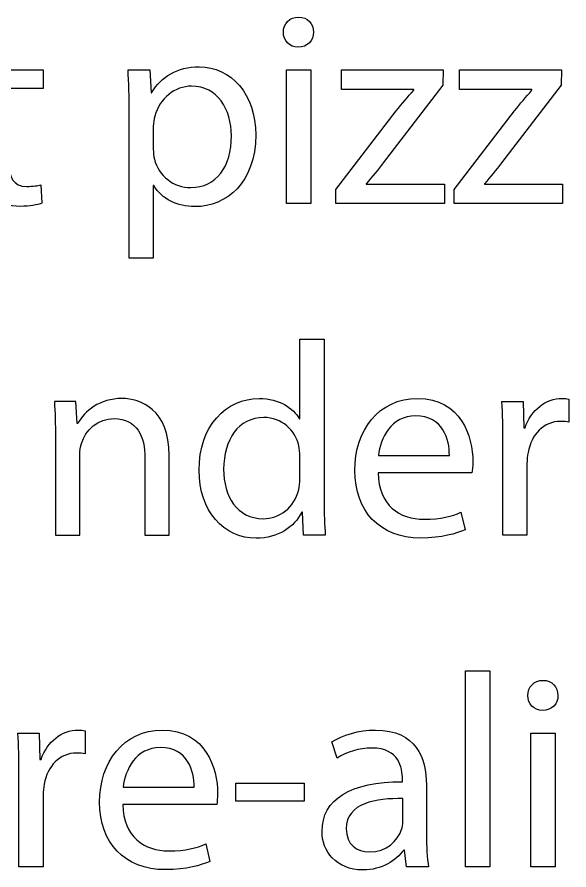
# Model space of a CAD drawing. Header units: millimetres. Extents: x -104 to 108, y -148 to 121.
# Drawn here: x -51.93 to -46.99, y -140.2 to -132.58 of the extents above; entities that cross this region are included whole.
import ezdxf

# ---------------------------------------------------------------- set-up
doc = ezdxf.new("R2010")
doc.units = ezdxf.units.MM
doc.header["$MEASUREMENT"] = 0
doc.layers.add('Capa 1', color=7, linetype='Continuous')

msp = doc.modelspace()

# ---------------------------------------------------------------- linework, layer by layer
at = {"layer": 'Capa 1', "color": 253}
for points, knots in [([(-49.4096, -132.5785), (-49.4886, -132.5785), (-49.5455, -132.6377), (-49.5455, -132.7143), (-49.5455, -132.7143), (-49.5454, -132.7884), (-49.4911, -132.8476), (-49.4146, -132.8476), (-49.4146, -132.8476), (-49.3281, -132.8476), (-49.2738, -132.7884), (-49.2763, -132.7143), (-49.2763, -132.7143), (-49.2763, -132.6377), (-49.3282, -132.5785), (-49.4096, -132.5785)], [0, 0, 0, 0, 0.2, 0.2, 0.2, 0.2, 0.4, 0.4, 0.4, 0.4, 0.6, 0.6, 0.6, 0.6, 1, 1, 1, 1]), ([(-52.2149, -132.7637), (-52.2149, -132.7637), (-52.2149, -133.0501), (-52.2149, -133.0501), (-52.2149, -133.0501), (-52.2149, -133.0501), (-52.4001, -133.0501), (-52.4001, -133.0501), (-52.4001, -133.0501), (-52.4001, -133.0501), (-52.4001, -133.2156), (-52.4001, -133.2156), (-52.4001, -133.2156), (-52.4001, -133.2156), (-52.2149, -133.2156), (-52.2149, -133.2156), (-52.2149, -133.2156), (-52.2149, -133.2156), (-52.2149, -133.8675), (-52.2149, -133.8675), (-52.2149, -133.8675), (-52.2149, -134.0083), (-52.1927, -134.1145), (-52.1309, -134.1787), (-52.1309, -134.1787), (-52.079, -134.2379), (-51.9976, -134.27), (-51.8963, -134.27), (-51.8963, -134.27), (-51.8123, -134.27), (-51.7457, -134.2577), (-51.7037, -134.2404), (-51.7037, -134.2404), (-51.7037, -134.2404), (-51.7136, -134.0774), (-51.7136, -134.0774), (-51.7136, -134.0774), (-51.7407, -134.0848), (-51.7827, -134.0922), (-51.8395, -134.0922), (-51.8395, -134.0922), (-51.9605, -134.0922), (-52.0025, -134.0083), (-52.0025, -133.8601), (-52.0025, -133.8601), (-52.0025, -133.8601), (-52.0025, -133.2156), (-52.0025, -133.2156), (-52.0025, -133.2156), (-52.0025, -133.2156), (-51.6913, -133.2156), (-51.6913, -133.2156), (-51.6913, -133.2156), (-51.6913, -133.2156), (-51.6913, -133.0501), (-51.6913, -133.0501), (-51.6913, -133.0501), (-51.6913, -133.0501), (-52.0025, -133.0501), (-52.0025, -133.0501), (-52.0025, -133.0501), (-52.0025, -133.0501), (-52.0025, -132.7069), (-52.0025, -132.7069), (-52.0025, -132.7069), (-52.0025, -132.7069), (-52.2149, -132.7637), (-52.2149, -132.7637)], [0, 0, 0, 0, 0.055556, 0.055556, 0.055556, 0.055556, 0.111111, 0.111111, 0.111111, 0.111111, 0.166667, 0.166667, 0.166667, 0.166667, 0.222222, 0.222222, 0.222222, 0.222222, 0.277778, 0.277778, 0.277778, 0.277778, 0.333333, 0.333333, 0.333333, 0.333333, 0.388889, 0.388889, 0.388889, 0.388889, 0.444444, 0.444444, 0.444444, 0.444444, 0.5, 0.5, 0.5, 0.5, 0.555556, 0.555556, 0.555556, 0.555556, 0.611111, 0.611111, 0.611111, 0.611111, 0.666667, 0.666667, 0.666667, 0.666667, 0.722222, 0.722222, 0.722222, 0.722222, 0.777778, 0.777778, 0.777778, 0.777778, 0.833333, 0.833333, 0.833333, 0.833333, 0.888889, 0.888889, 0.888889, 0.888889, 1, 1, 1, 1]), ([(-50.9234, -134.7343), (-50.9234, -134.7343), (-50.7085, -134.7343), (-50.7085, -134.7343), (-50.7085, -134.7343), (-50.7085, -134.7343), (-50.7085, -134.0848), (-50.7085, -134.0848), (-50.7085, -134.0848), (-50.7085, -134.0848), (-50.7036, -134.0848), (-50.7036, -134.0848), (-50.7036, -134.0848), (-50.632, -134.2034), (-50.4937, -134.2725), (-50.3357, -134.2725), (-50.3357, -134.2725), (-50.0541, -134.2725), (-49.7924, -134.0601), (-49.7924, -133.6305), (-49.7924, -133.6305), (-49.7924, -133.2675), (-50.0097, -133.023), (-50.2986, -133.023), (-50.2986, -133.023), (-50.4937, -133.023), (-50.6345, -133.1094), (-50.7234, -133.2551), (-50.7234, -133.2551), (-50.7234, -133.2551), (-50.7283, -133.2551), (-50.7283, -133.2551), (-50.7283, -133.2551), (-50.7283, -133.2551), (-50.7381, -133.0501), (-50.7381, -133.0501), (-50.7381, -133.0501), (-50.7381, -133.0501), (-50.9333, -133.0501), (-50.9333, -133.0501), (-50.9333, -133.0501), (-50.9283, -133.1637), (-50.9234, -133.2872), (-50.9234, -133.4403), (-50.9234, -133.4403), (-50.9234, -133.4403), (-50.9234, -134.7343), (-50.9234, -134.7343)], [0, 0, 0, 0, 0.076923, 0.076923, 0.076923, 0.076923, 0.153846, 0.153846, 0.153846, 0.153846, 0.230769, 0.230769, 0.230769, 0.230769, 0.307692, 0.307692, 0.307692, 0.307692, 0.384615, 0.384615, 0.384615, 0.384615, 0.461538, 0.461538, 0.461538, 0.461538, 0.538462, 0.538462, 0.538462, 0.538462, 0.615385, 0.615385, 0.615385, 0.615385, 0.692308, 0.692308, 0.692308, 0.692308, 0.769231, 0.769231, 0.769231, 0.769231, 0.846154, 0.846154, 0.846154, 0.846154, 1, 1, 1, 1]), ([(-49.301, -134.2454), (-49.301, -134.2454), (-49.301, -133.0501), (-49.301, -133.0501), (-49.301, -133.0501), (-49.301, -133.0501), (-49.5183, -133.0501), (-49.5183, -133.0501), (-49.5183, -133.0501), (-49.5183, -133.0501), (-49.5183, -134.2454), (-49.5183, -134.2454), (-49.5183, -134.2454), (-49.5183, -134.2454), (-49.301, -134.2454), (-49.301, -134.2454)], [0, 0, 0, 0, 0.2, 0.2, 0.2, 0.2, 0.4, 0.4, 0.4, 0.4, 0.6, 0.6, 0.6, 0.6, 1, 1, 1, 1]), ([(-49.0764, -134.2454), (-49.0764, -134.2454), (-48.1059, -134.2454), (-48.1059, -134.2454), (-48.1059, -134.2454), (-48.1059, -134.2454), (-48.1059, -134.0725), (-48.1059, -134.0725), (-48.1059, -134.0725), (-48.1059, -134.0725), (-48.8047, -134.0725), (-48.8047, -134.0725), (-48.8047, -134.0725), (-48.8047, -134.0725), (-48.8047, -134.0676), (-48.8047, -134.0676), (-48.8047, -134.0676), (-48.7504, -134.0058), (-48.701, -133.9466), (-48.6516, -133.8799), (-48.6516, -133.8799), (-48.6516, -133.8799), (-48.1182, -133.186), (-48.1182, -133.186), (-48.1182, -133.186), (-48.1182, -133.186), (-48.1157, -133.0501), (-48.1157, -133.0501), (-48.1157, -133.0501), (-48.1157, -133.0501), (-49.027, -133.0501), (-49.027, -133.0501), (-49.027, -133.0501), (-49.027, -133.0501), (-49.027, -133.2255), (-49.027, -133.2255), (-49.027, -133.2255), (-49.027, -133.2255), (-48.38, -133.2255), (-48.38, -133.2255), (-48.38, -133.2255), (-48.38, -133.2255), (-48.38, -133.2304), (-48.38, -133.2304), (-48.38, -133.2304), (-48.4343, -133.2946), (-48.4837, -133.3514), (-48.5356, -133.4156), (-48.5356, -133.4156), (-48.5356, -133.4156), (-49.0764, -134.1194), (-49.0764, -134.1194), (-49.0764, -134.1194), (-49.0764, -134.1194), (-49.0764, -134.2454), (-49.0764, -134.2454)], [0, 0, 0, 0, 0.066667, 0.066667, 0.066667, 0.066667, 0.133333, 0.133333, 0.133333, 0.133333, 0.2, 0.2, 0.2, 0.2, 0.266667, 0.266667, 0.266667, 0.266667, 0.333333, 0.333333, 0.333333, 0.333333, 0.4, 0.4, 0.4, 0.4, 0.466667, 0.466667, 0.466667, 0.466667, 0.533333, 0.533333, 0.533333, 0.533333, 0.6, 0.6, 0.6, 0.6, 0.666667, 0.666667, 0.666667, 0.666667, 0.733333, 0.733333, 0.733333, 0.733333, 0.8, 0.8, 0.8, 0.8, 0.866667, 0.866667, 0.866667, 0.866667, 1, 1, 1, 1]), ([(-48.0194, -134.2454), (-48.0194, -134.2454), (-47.0489, -134.2454), (-47.0489, -134.2454), (-47.0489, -134.2454), (-47.0489, -134.2454), (-47.0489, -134.0725), (-47.0489, -134.0725), (-47.0489, -134.0725), (-47.0489, -134.0725), (-47.7477, -134.0725), (-47.7477, -134.0725), (-47.7477, -134.0725), (-47.7477, -134.0725), (-47.7477, -134.0676), (-47.7477, -134.0676), (-47.7477, -134.0676), (-47.6934, -134.0058), (-47.644, -133.9466), (-47.5947, -133.8799), (-47.5947, -133.8799), (-47.5947, -133.8799), (-47.0612, -133.186), (-47.0612, -133.186), (-47.0612, -133.186), (-47.0612, -133.186), (-47.0588, -133.0501), (-47.0588, -133.0501), (-47.0588, -133.0501), (-47.0588, -133.0501), (-47.97, -133.0501), (-47.97, -133.0501), (-47.97, -133.0501), (-47.97, -133.0501), (-47.97, -133.2255), (-47.97, -133.2255), (-47.97, -133.2255), (-47.97, -133.2255), (-47.323, -133.2255), (-47.323, -133.2255), (-47.323, -133.2255), (-47.323, -133.2255), (-47.323, -133.2304), (-47.323, -133.2304), (-47.323, -133.2304), (-47.3773, -133.2946), (-47.4267, -133.3514), (-47.4786, -133.4156), (-47.4786, -133.4156), (-47.4786, -133.4156), (-48.0194, -134.1194), (-48.0194, -134.1194), (-48.0194, -134.1194), (-48.0194, -134.1194), (-48.0194, -134.2454), (-48.0194, -134.2454)], [0, 0, 0, 0, 0.066667, 0.066667, 0.066667, 0.066667, 0.133333, 0.133333, 0.133333, 0.133333, 0.2, 0.2, 0.2, 0.2, 0.266667, 0.266667, 0.266667, 0.266667, 0.333333, 0.333333, 0.333333, 0.333333, 0.4, 0.4, 0.4, 0.4, 0.466667, 0.466667, 0.466667, 0.466667, 0.533333, 0.533333, 0.533333, 0.533333, 0.6, 0.6, 0.6, 0.6, 0.666667, 0.666667, 0.666667, 0.666667, 0.733333, 0.733333, 0.733333, 0.733333, 0.8, 0.8, 0.8, 0.8, 0.866667, 0.866667, 0.866667, 0.866667, 1, 1, 1, 1]), ([(-50.7085, -133.5539), (-50.7085, -133.5243), (-50.7011, -133.4922), (-50.6937, -133.465), (-50.6937, -133.465), (-50.6517, -133.302), (-50.5135, -133.1958), (-50.3653, -133.1958), (-50.3653, -133.1958), (-50.1356, -133.1958), (-50.0097, -133.4008), (-50.0097, -133.6403), (-50.0097, -133.6403), (-50.0097, -133.9144), (-50.143, -134.1021), (-50.3727, -134.1021), (-50.3727, -134.1021), (-50.5282, -134.1021), (-50.6592, -133.9984), (-50.6987, -133.8478), (-50.6987, -133.8478), (-50.7036, -133.8206), (-50.7085, -133.791), (-50.7085, -133.7589), (-50.7085, -133.7589), (-50.7085, -133.7589), (-50.7085, -133.5539), (-50.7085, -133.5539)], [0, 0, 0, 0, 0.125, 0.125, 0.125, 0.125, 0.25, 0.25, 0.25, 0.25, 0.375, 0.375, 0.375, 0.375, 0.5, 0.5, 0.5, 0.5, 0.625, 0.625, 0.625, 0.625, 0.75, 0.75, 0.75, 0.75, 1, 1, 1, 1]), ([(-49.3974, -135.4554), (-49.3974, -135.4554), (-49.3974, -136.1691), (-49.3974, -136.1691), (-49.3974, -136.1691), (-49.3974, -136.1691), (-49.4024, -136.1691), (-49.4024, -136.1691), (-49.4024, -136.1691), (-49.4567, -136.0727), (-49.5802, -135.9863), (-49.7629, -135.9863), (-49.7629, -135.9863), (-50.0543, -135.9863), (-50.3013, -136.2308), (-50.2988, -136.6284), (-50.2988, -136.6284), (-50.2988, -136.9914), (-50.0766, -137.2359), (-49.7876, -137.2359), (-49.7876, -137.2359), (-49.5926, -137.2359), (-49.4469, -137.1346), (-49.3802, -137.0013), (-49.3802, -137.0013), (-49.3802, -137.0013), (-49.3752, -137.0013), (-49.3752, -137.0013), (-49.3752, -137.0013), (-49.3752, -137.0013), (-49.3653, -137.2087), (-49.3653, -137.2087), (-49.3653, -137.2087), (-49.3653, -137.2087), (-49.1703, -137.2087), (-49.1703, -137.2087), (-49.1703, -137.2087), (-49.1777, -137.1272), (-49.1802, -137.0062), (-49.1802, -136.9), (-49.1802, -136.9), (-49.1802, -136.9), (-49.1802, -135.4554), (-49.1802, -135.4554), (-49.1802, -135.4554), (-49.1802, -135.4554), (-49.3974, -135.4554), (-49.3974, -135.4554)], [0, 0, 0, 0, 0.076923, 0.076923, 0.076923, 0.076923, 0.153846, 0.153846, 0.153846, 0.153846, 0.230769, 0.230769, 0.230769, 0.230769, 0.307692, 0.307692, 0.307692, 0.307692, 0.384615, 0.384615, 0.384615, 0.384615, 0.461538, 0.461538, 0.461538, 0.461538, 0.538462, 0.538462, 0.538462, 0.538462, 0.615385, 0.615385, 0.615385, 0.615385, 0.692308, 0.692308, 0.692308, 0.692308, 0.769231, 0.769231, 0.769231, 0.769231, 0.846154, 0.846154, 0.846154, 0.846154, 1, 1, 1, 1]), ([(-51.5828, -137.2087), (-51.5828, -137.2087), (-51.5828, -136.337), (-51.5828, -136.337), (-51.5828, -136.337), (-51.5828, -136.2135), (-51.5853, -136.1123), (-51.5927, -136.0135), (-51.5927, -136.0135), (-51.5927, -136.0135), (-51.4001, -136.0135), (-51.4001, -136.0135), (-51.4001, -136.0135), (-51.4001, -136.0135), (-51.3877, -136.211), (-51.3877, -136.211), (-51.3877, -136.211), (-51.3877, -136.211), (-51.3828, -136.211), (-51.3828, -136.211), (-51.3828, -136.211), (-51.3236, -136.0974), (-51.1853, -135.9863), (-50.9877, -135.9863), (-50.9877, -135.9863), (-50.8223, -135.9863), (-50.5654, -136.0851), (-50.5654, -136.495), (-50.5654, -136.495), (-50.5654, -136.495), (-50.5654, -137.2087), (-50.5654, -137.2087), (-50.5654, -137.2087), (-50.5654, -137.2087), (-50.7827, -137.2087), (-50.7827, -137.2087), (-50.7827, -137.2087), (-50.7827, -137.2087), (-50.7827, -136.5197), (-50.7827, -136.5197), (-50.7827, -136.5197), (-50.7827, -136.3271), (-50.8543, -136.1666), (-51.0593, -136.1666), (-51.0593, -136.1666), (-51.2026, -136.1666), (-51.3137, -136.2678), (-51.3507, -136.3888), (-51.3507, -136.3888), (-51.3606, -136.416), (-51.3655, -136.453), (-51.3655, -136.4901), (-51.3655, -136.4901), (-51.3655, -136.4901), (-51.3655, -137.2087), (-51.3655, -137.2087), (-51.3655, -137.2087), (-51.3655, -137.2087), (-51.5828, -137.2087), (-51.5828, -137.2087)], [0, 0, 0, 0, 0.125, 0.125, 0.125, 0.125, 0.1875, 0.1875, 0.1875, 0.1875, 0.25, 0.25, 0.25, 0.25, 0.3125, 0.3125, 0.3125, 0.3125, 0.375, 0.375, 0.375, 0.375, 0.4375, 0.4375, 0.4375, 0.4375, 0.5, 0.5, 0.5, 0.5, 0.5625, 0.5625, 0.5625, 0.5625, 0.625, 0.625, 0.625, 0.625, 0.6875, 0.6875, 0.6875, 0.6875, 0.75, 0.75, 0.75, 0.75, 0.8125, 0.8125, 0.8125, 0.8125, 0.875, 0.875, 0.875, 0.875, 0.9375, 0.9375, 0.9375, 0.9375, 1, 1, 1, 1]), ([(-47.8589, -136.6506), (-47.8564, -136.6284), (-47.8515, -136.5938), (-47.8515, -136.5493), (-47.8515, -136.5493), (-47.8515, -136.3296), (-47.9552, -135.9863), (-48.3454, -135.9863), (-48.3454, -135.9863), (-48.6935, -135.9863), (-48.9059, -136.2703), (-48.9059, -136.6308), (-48.9059, -136.6308), (-48.9059, -136.9914), (-48.6862, -137.2334), (-48.3182, -137.2334), (-48.3182, -137.2334), (-48.128, -137.2334), (-47.9972, -137.1939), (-47.9206, -137.1593), (-47.9206, -137.1593), (-47.9206, -137.1593), (-47.9576, -137.0037), (-47.9576, -137.0037), (-47.9576, -137.0037), (-48.0391, -137.0383), (-48.133, -137.0655), (-48.2886, -137.0655), (-48.2886, -137.0655), (-48.5059, -137.0655), (-48.6936, -136.9445), (-48.6985, -136.6506), (-48.6985, -136.6506), (-48.6985, -136.6506), (-47.8589, -136.6506), (-47.8589, -136.6506)], [0, 0, 0, 0, 0.1, 0.1, 0.1, 0.1, 0.2, 0.2, 0.2, 0.2, 0.3, 0.3, 0.3, 0.3, 0.4, 0.4, 0.4, 0.4, 0.5, 0.5, 0.5, 0.5, 0.6, 0.6, 0.6, 0.6, 0.7, 0.7, 0.7, 0.7, 0.8, 0.8, 0.8, 0.8, 1, 1, 1, 1]), ([(-47.5823, -137.2087), (-47.5823, -137.2087), (-47.3675, -137.2087), (-47.3675, -137.2087), (-47.3675, -137.2087), (-47.3675, -137.2087), (-47.3675, -136.5716), (-47.3675, -136.5716), (-47.3675, -136.5716), (-47.3675, -136.5345), (-47.3626, -136.5), (-47.3576, -136.4703), (-47.3576, -136.4703), (-47.328, -136.3073), (-47.2193, -136.1913), (-47.0662, -136.1913), (-47.0662, -136.1913), (-47.0366, -136.1913), (-47.0144, -136.1937), (-46.9922, -136.1987), (-46.9922, -136.1987), (-46.9922, -136.1987), (-46.9921, -135.9937), (-46.9921, -135.9937), (-46.9921, -135.9937), (-47.0119, -135.9888), (-47.0292, -135.9863), (-47.0539, -135.9863), (-47.0539, -135.9863), (-47.1996, -135.9863), (-47.3305, -136.0876), (-47.3848, -136.2481), (-47.3848, -136.2481), (-47.3848, -136.2481), (-47.3947, -136.2481), (-47.3947, -136.2481), (-47.3947, -136.2481), (-47.3947, -136.2481), (-47.4021, -136.0135), (-47.4021, -136.0135), (-47.4021, -136.0135), (-47.4021, -136.0135), (-47.5922, -136.0135), (-47.5922, -136.0135), (-47.5922, -136.0135), (-47.5848, -136.1246), (-47.5823, -136.2456), (-47.5823, -136.3864), (-47.5823, -136.3864), (-47.5823, -136.3864), (-47.5823, -137.2087), (-47.5823, -137.2087)], [0, 0, 0, 0, 0.071429, 0.071429, 0.071429, 0.071429, 0.142857, 0.142857, 0.142857, 0.142857, 0.214286, 0.214286, 0.214286, 0.214286, 0.285714, 0.285714, 0.285714, 0.285714, 0.357143, 0.357143, 0.357143, 0.357143, 0.428571, 0.428571, 0.428571, 0.428571, 0.5, 0.5, 0.5, 0.5, 0.571429, 0.571429, 0.571429, 0.571429, 0.642857, 0.642857, 0.642857, 0.642857, 0.714286, 0.714286, 0.714286, 0.714286, 0.785714, 0.785714, 0.785714, 0.785714, 0.857143, 0.857143, 0.857143, 0.857143, 1, 1, 1, 1]), ([(-49.3974, -136.7074), (-49.3974, -136.742), (-49.3999, -136.7716), (-49.4073, -136.8012), (-49.4073, -136.8012), (-49.4469, -136.9642), (-49.5802, -137.0605), (-49.7259, -137.0605), (-49.7259, -137.0605), (-49.9605, -137.0605), (-50.079, -136.8605), (-50.079, -136.6185), (-50.079, -136.6185), (-50.079, -136.3543), (-49.9457, -136.1567), (-49.721, -136.1567), (-49.721, -136.1567), (-49.558, -136.1567), (-49.4395, -136.2703), (-49.4073, -136.4086), (-49.4073, -136.4086), (-49.3999, -136.4358), (-49.3975, -136.4728), (-49.3975, -136.5), (-49.3975, -136.5), (-49.3975, -136.5), (-49.3974, -136.7074), (-49.3974, -136.7074)], [0, 0, 0, 0, 0.125, 0.125, 0.125, 0.125, 0.25, 0.25, 0.25, 0.25, 0.375, 0.375, 0.375, 0.375, 0.5, 0.5, 0.5, 0.5, 0.625, 0.625, 0.625, 0.625, 0.75, 0.75, 0.75, 0.75, 1, 1, 1, 1]), ([(-48.696, -136.495), (-48.6787, -136.3444), (-48.5824, -136.1419), (-48.3627, -136.1419), (-48.3627, -136.1419), (-48.1182, -136.1419), (-48.0589, -136.3567), (-48.0614, -136.495), (-48.0614, -136.495), (-48.0614, -136.495), (-48.696, -136.495), (-48.696, -136.495)], [0, 0, 0, 0, 0.25, 0.25, 0.25, 0.25, 0.5, 0.5, 0.5, 0.5, 1, 1, 1, 1]), ([(-47.9157, -140.172), (-47.9157, -140.172), (-47.6984, -140.172), (-47.6984, -140.172), (-47.6984, -140.172), (-47.6984, -140.172), (-47.6984, -138.4187), (-47.6984, -138.4187), (-47.6984, -138.4187), (-47.6984, -138.4187), (-47.9157, -138.4187), (-47.9157, -138.4187), (-47.9157, -138.4187), (-47.9157, -138.4187), (-47.9157, -140.172), (-47.9157, -140.172)], [0, 0, 0, 0, 0.2, 0.2, 0.2, 0.2, 0.4, 0.4, 0.4, 0.4, 0.6, 0.6, 0.6, 0.6, 1, 1, 1, 1]), ([(-47.2243, -138.5051), (-47.3033, -138.5051), (-47.3601, -138.5644), (-47.3601, -138.641), (-47.3601, -138.641), (-47.3601, -138.715), (-47.3058, -138.7743), (-47.2292, -138.7743), (-47.2292, -138.7743), (-47.1428, -138.7743), (-47.0885, -138.715), (-47.091, -138.641), (-47.091, -138.641), (-47.091, -138.5644), (-47.1428, -138.5051), (-47.2243, -138.5051)], [0, 0, 0, 0, 0.2, 0.2, 0.2, 0.2, 0.4, 0.4, 0.4, 0.4, 0.6, 0.6, 0.6, 0.6, 1, 1, 1, 1]), ([(-51.9088, -140.172), (-51.9088, -140.172), (-51.694, -140.172), (-51.694, -140.172), (-51.694, -140.172), (-51.694, -140.172), (-51.694, -139.5349), (-51.694, -139.5349), (-51.694, -139.5349), (-51.694, -139.4978), (-51.689, -139.4633), (-51.6841, -139.4336), (-51.6841, -139.4336), (-51.6545, -139.2707), (-51.5458, -139.1546), (-51.3927, -139.1546), (-51.3927, -139.1546), (-51.3631, -139.1546), (-51.3409, -139.1571), (-51.3186, -139.162), (-51.3186, -139.162), (-51.3186, -139.162), (-51.3186, -138.957), (-51.3186, -138.957), (-51.3186, -138.957), (-51.3384, -138.9521), (-51.3557, -138.9496), (-51.3804, -138.9496), (-51.3804, -138.9496), (-51.526, -138.9496), (-51.6569, -139.0509), (-51.7113, -139.2114), (-51.7113, -139.2114), (-51.7113, -139.2114), (-51.7211, -139.2114), (-51.7211, -139.2114), (-51.7211, -139.2114), (-51.7211, -139.2114), (-51.7285, -138.9768), (-51.7285, -138.9768), (-51.7285, -138.9768), (-51.7285, -138.9768), (-51.9187, -138.9768), (-51.9187, -138.9768), (-51.9187, -138.9768), (-51.9113, -139.0879), (-51.9088, -139.2089), (-51.9088, -139.3497), (-51.9088, -139.3497), (-51.9088, -139.3497), (-51.9088, -140.172), (-51.9088, -140.172)], [0, 0, 0, 0, 0.071429, 0.071429, 0.071429, 0.071429, 0.142857, 0.142857, 0.142857, 0.142857, 0.214286, 0.214286, 0.214286, 0.214286, 0.285714, 0.285714, 0.285714, 0.285714, 0.357143, 0.357143, 0.357143, 0.357143, 0.428571, 0.428571, 0.428571, 0.428571, 0.5, 0.5, 0.5, 0.5, 0.571429, 0.571429, 0.571429, 0.571429, 0.642857, 0.642857, 0.642857, 0.642857, 0.714286, 0.714286, 0.714286, 0.714286, 0.785714, 0.785714, 0.785714, 0.785714, 0.857143, 0.857143, 0.857143, 0.857143, 1, 1, 1, 1]), ([(-50.1406, -139.6139), (-50.1382, -139.5917), (-50.1333, -139.5571), (-50.1333, -139.5127), (-50.1333, -139.5127), (-50.1333, -139.2929), (-50.237, -138.9496), (-50.6272, -138.9496), (-50.6272, -138.9496), (-50.9753, -138.9496), (-51.1877, -139.2336), (-51.1877, -139.5942), (-51.1877, -139.5942), (-51.1877, -139.9547), (-50.9679, -140.1967), (-50.6, -140.1967), (-50.6, -140.1967), (-50.4098, -140.1967), (-50.279, -140.1572), (-50.2024, -140.1226), (-50.2024, -140.1226), (-50.2024, -140.1226), (-50.2394, -139.967), (-50.2394, -139.967), (-50.2394, -139.967), (-50.3209, -140.0016), (-50.4148, -140.0288), (-50.5704, -140.0288), (-50.5704, -140.0288), (-50.7876, -140.0288), (-50.9753, -139.9078), (-50.9803, -139.6139), (-50.9803, -139.6139), (-50.9803, -139.6139), (-50.1406, -139.6139), (-50.1406, -139.6139)], [0, 0, 0, 0, 0.1, 0.1, 0.1, 0.1, 0.2, 0.2, 0.2, 0.2, 0.3, 0.3, 0.3, 0.3, 0.4, 0.4, 0.4, 0.4, 0.5, 0.5, 0.5, 0.5, 0.6, 0.6, 0.6, 0.6, 0.7, 0.7, 0.7, 0.7, 0.8, 0.8, 0.8, 0.8, 1, 1, 1, 1]), ([(-48.2466, -140.172), (-48.2614, -140.0905), (-48.2664, -139.9893), (-48.2664, -139.8856), (-48.2664, -139.8856), (-48.2664, -139.8856), (-48.2664, -139.4386), (-48.2664, -139.4386), (-48.2664, -139.4386), (-48.2664, -139.199), (-48.3553, -138.9496), (-48.7208, -138.9496), (-48.7208, -138.9496), (-48.8714, -138.9496), (-49.0146, -138.9916), (-49.1134, -139.0558), (-49.1134, -139.0558), (-49.1134, -139.0558), (-49.064, -139.199), (-49.064, -139.199), (-49.064, -139.199), (-48.98, -139.1447), (-48.864, -139.1101), (-48.7529, -139.1101), (-48.7529, -139.1101), (-48.5084, -139.1101), (-48.4812, -139.2879), (-48.4812, -139.3867), (-48.4812, -139.3867), (-48.4812, -139.3867), (-48.4812, -139.4114), (-48.4812, -139.4114), (-48.4812, -139.4114), (-48.943, -139.4089), (-49.1998, -139.567), (-49.1998, -139.8559), (-49.1998, -139.8559), (-49.1998, -140.0288), (-49.0764, -140.1992), (-48.8344, -140.1992), (-48.8344, -140.1992), (-48.664, -140.1992), (-48.5356, -140.1152), (-48.4689, -140.0214), (-48.4689, -140.0214), (-48.4689, -140.0214), (-48.4615, -140.0214), (-48.4615, -140.0214), (-48.4615, -140.0214), (-48.4615, -140.0214), (-48.4442, -140.172), (-48.4442, -140.172), (-48.4442, -140.172), (-48.4442, -140.172), (-48.2466, -140.172), (-48.2466, -140.172)], [0, 0, 0, 0, 0.066667, 0.066667, 0.066667, 0.066667, 0.133333, 0.133333, 0.133333, 0.133333, 0.2, 0.2, 0.2, 0.2, 0.266667, 0.266667, 0.266667, 0.266667, 0.333333, 0.333333, 0.333333, 0.333333, 0.4, 0.4, 0.4, 0.4, 0.466667, 0.466667, 0.466667, 0.466667, 0.533333, 0.533333, 0.533333, 0.533333, 0.6, 0.6, 0.6, 0.6, 0.666667, 0.666667, 0.666667, 0.666667, 0.733333, 0.733333, 0.733333, 0.733333, 0.8, 0.8, 0.8, 0.8, 0.866667, 0.866667, 0.866667, 0.866667, 1, 1, 1, 1]), ([(-47.1156, -140.172), (-47.1156, -140.172), (-47.1156, -138.9768), (-47.1156, -138.9768), (-47.1156, -138.9768), (-47.1156, -138.9768), (-47.3329, -138.9768), (-47.3329, -138.9768), (-47.3329, -138.9768), (-47.3329, -138.9768), (-47.3329, -140.172), (-47.3329, -140.172), (-47.3329, -140.172), (-47.3329, -140.172), (-47.1156, -140.172), (-47.1156, -140.172)], [0, 0, 0, 0, 0.2, 0.2, 0.2, 0.2, 0.4, 0.4, 0.4, 0.4, 0.6, 0.6, 0.6, 0.6, 1, 1, 1, 1]), ([(-50.9778, -139.4583), (-50.9605, -139.3077), (-50.8642, -139.1052), (-50.6444, -139.1052), (-50.6444, -139.1052), (-50.4, -139.1052), (-50.3407, -139.3201), (-50.3432, -139.4583), (-50.3432, -139.4583), (-50.3432, -139.4583), (-50.9778, -139.4583), (-50.9778, -139.4583)], [0, 0, 0, 0, 0.25, 0.25, 0.25, 0.25, 0.5, 0.5, 0.5, 0.5, 1, 1, 1, 1]), ([(-49.9703, -139.4238), (-49.9703, -139.4238), (-49.9703, -139.5843), (-49.9703, -139.5843), (-49.9703, -139.5843), (-49.9703, -139.5843), (-49.3603, -139.5843), (-49.3603, -139.5843), (-49.3603, -139.5843), (-49.3603, -139.5843), (-49.3603, -139.4238), (-49.3603, -139.4238), (-49.3603, -139.4238), (-49.3603, -139.4238), (-49.9703, -139.4238), (-49.9703, -139.4238)], [0, 0, 0, 0, 0.2, 0.2, 0.2, 0.2, 0.4, 0.4, 0.4, 0.4, 0.6, 0.6, 0.6, 0.6, 1, 1, 1, 1]), ([(-48.4762, -139.7695), (-48.4762, -139.7917), (-48.4812, -139.8164), (-48.4886, -139.8386), (-48.4886, -139.8386), (-48.5232, -139.9399), (-48.622, -140.0387), (-48.7776, -140.0387), (-48.7776, -140.0387), (-48.8887, -140.0387), (-48.9825, -139.972), (-48.9825, -139.8312), (-48.9825, -139.8312), (-48.9825, -139.5991), (-48.7134, -139.5571), (-48.4763, -139.5621), (-48.4763, -139.5621), (-48.4763, -139.5621), (-48.4762, -139.7695), (-48.4762, -139.7695)], [0, 0, 0, 0, 0.166667, 0.166667, 0.166667, 0.166667, 0.333333, 0.333333, 0.333333, 0.333333, 0.5, 0.5, 0.5, 0.5, 0.666667, 0.666667, 0.666667, 0.666667, 1, 1, 1, 1])]:
    msp.add_open_spline(points, degree=3, knots=knots, dxfattribs=at)

doc.saveas('drawing.dxf')
